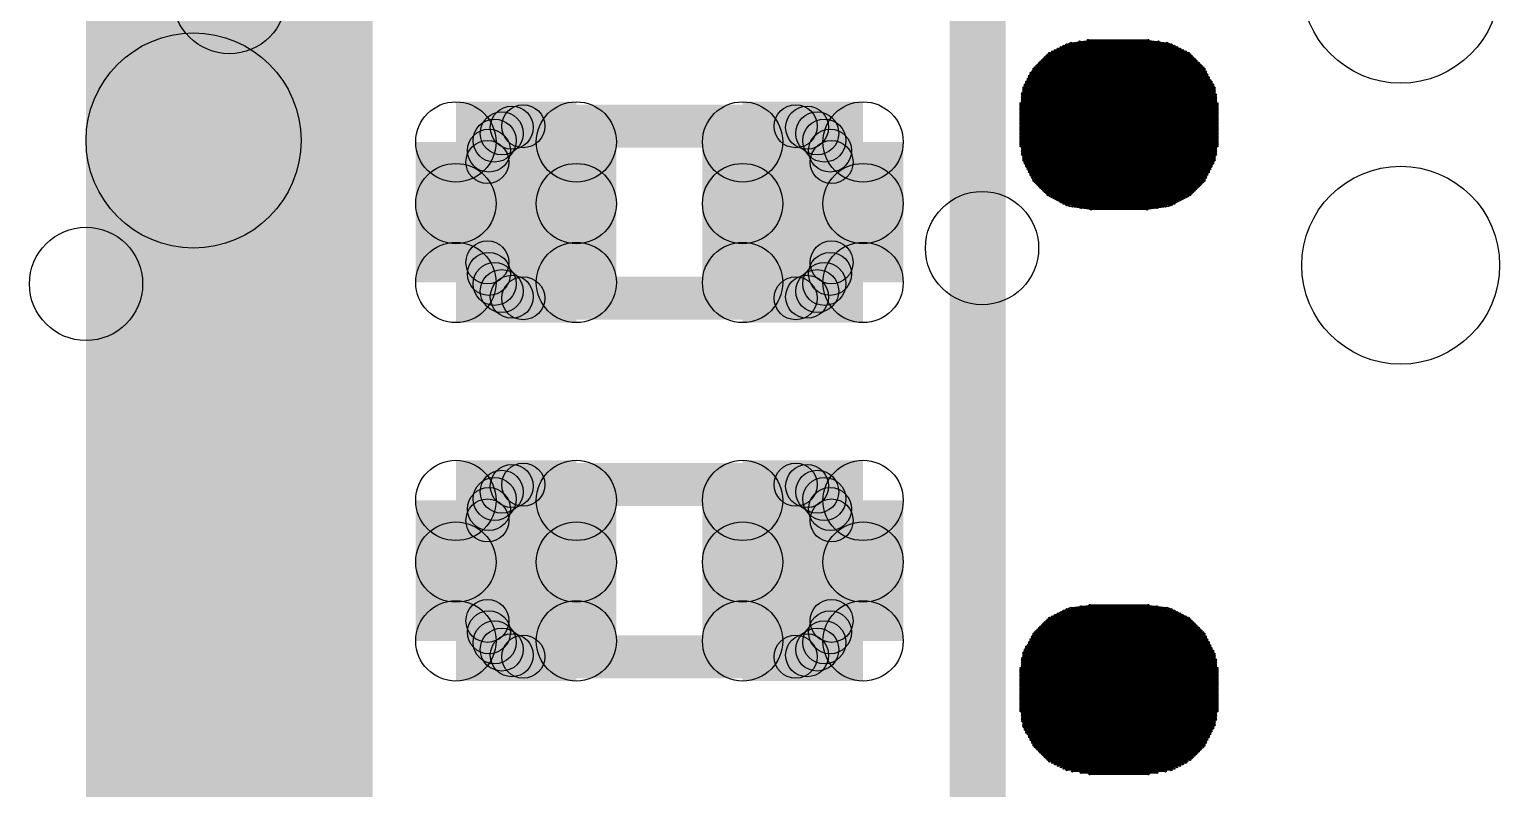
# Model space of a CAD drawing. Extents: x 0 to 126, y 0 to 22.
# Drawn here: x 8.917 to 11.521, y 6.612 to 7.957 of the extents above; entities that cross this region are included whole.
import ezdxf

# ---------------------------------------------------------------- set-up
doc = ezdxf.new("R2010")
doc.units = 0
doc.layers.get('0').update_dxf_attribs({"linetype": 'CONTINUOUS'})
for name, color, linetype in [('SEEEDSTUDIOXIAONRF52840V1_1_GTO', 10, 'CONTINUOUS'), ('SEEEDSTUDIOXIAONRF52840V1_1_GTS', 9, 'CONTINUOUS'), ('SEEEDSTUDIOXIAONRF52840V1_1_TXT', 12, 'CONTINUOUS')]:
    doc.layers.add(name, color=color, linetype=linetype)

# ---------------------------------------------------------------- blocks, each defined once
blk = doc.blocks.new('ROUND_35')
blk.add_circle((0, 0), 0.0381)
blk = doc.blocks.new('ROUND_54')
blk.add_circle((0, 0), 0.1753)
blk = doc.blocks.new('ROUND_2')
blk.add_circle((0, 0), 0)
blk = doc.blocks.new('ROUND_59')
blk.add_circle((0, 0), 0.1905)
blk = doc.blocks.new('ROUND_68')
blk.add_circle((0, 0), 0.0711)
blk = doc.blocks.new('ROUND_1')
blk.add_circle((0, 0), 0.00127)
blk = doc.blocks.new('ROUND_85')
blk.add_circle((0, 0), 0.1003)

msp = doc.modelspace()

# ---------------------------------------------------------------- linework, layer by layer
at = {"layer": 'SEEEDSTUDIOXIAONRF52840V1_1_GTO'}
for points, const_width in [([(9.271, 16.3957), (9.271, 3.9497)], 0.508), ([(10.59688, 6.03758), (10.59688, 13.03782)], 0.09906), ([(9.77138, 7.78256), (9.7536, 7.7724)], 0.0762), ([(9.7917, 7.7851), (9.77138, 7.78256)], 0.0762), ([(10.2743, 7.7851), (9.7917, 7.7851)], 0.0762), ([(10.29462, 7.78256), (10.2743, 7.7851)], 0.0762), ([(10.3124, 7.7724), (10.29462, 7.78256)], 0.0762), ([(9.7409, 7.7597), (9.73074, 7.74192)], 0.0762), ([(9.7536, 7.7724), (9.7409, 7.7597)], 0.0762), ([(10.3251, 7.7597), (10.3124, 7.7724)], 0.0762), ([(10.33526, 7.74192), (10.3251, 7.7597)], 0.0762), ([(9.73074, 7.74192), (9.7282, 7.7216)], 0.0762), ([(10.3378, 7.7216), (10.33526, 7.74192)], 0.0762), ([(9.7282, 7.7216), (9.7282, 7.5438)], 0.0762), ([(10.3378, 7.5438), (10.3378, 7.7216)], 0.0762), ([(9.7282, 7.5438), (9.73074, 7.52348)], 0.0762), ([(10.33526, 7.52348), (10.3378, 7.5438)], 0.0762), ([(9.73074, 7.52348), (9.7409, 7.5057)], 0.0762), ([(10.3251, 7.5057), (10.33526, 7.52348)], 0.0762), ([(9.7409, 7.5057), (9.7536, 7.493)], 0.0762), ([(9.7536, 7.493), (9.77138, 7.48284)], 0.0762), ([(10.29462, 7.48284), (10.3124, 7.493)], 0.0762), ([(10.3124, 7.493), (10.3251, 7.5057)], 0.0762), ([(9.77138, 7.48284), (9.7917, 7.4803)], 0.0762), ([(9.7917, 7.4803), (10.2743, 7.4803)], 0.0762), ([(10.2743, 7.4803), (10.29462, 7.48284)], 0.0762), ([(9.7409, 7.1247), (9.7536, 7.1374)], 0.0762), ([(9.7536, 7.1374), (9.77138, 7.14756)], 0.0762), ([(9.77138, 7.14756), (9.7917, 7.1501)], 0.0762), ([(9.7917, 7.1501), (10.2743, 7.1501)], 0.0762), ([(10.2743, 7.1501), (10.29462, 7.14756)], 0.0762), ([(10.29462, 7.14756), (10.3124, 7.1374)], 0.0762), ([(10.3124, 7.1374), (10.3251, 7.1247)], 0.0762), ([(9.7282, 7.0866), (9.73074, 7.10692)], 0.0762), ([(9.73074, 7.10692), (9.7409, 7.1247)], 0.0762), ([(10.3251, 7.1247), (10.33526, 7.10692)], 0.0762), ([(10.33526, 7.10692), (10.3378, 7.0866)], 0.0762), ([(9.7282, 6.9088), (9.7282, 7.0866)], 0.0762), ([(10.3378, 7.0866), (10.3378, 6.9088)], 0.0762), ([(9.73074, 6.88848), (9.7282, 6.9088)], 0.0762), ([(10.3378, 6.9088), (10.33526, 6.88848)], 0.0762), ([(9.7409, 6.8707), (9.73074, 6.88848)], 0.0762), ([(9.7536, 6.858), (9.7409, 6.8707)], 0.0762), ([(10.3251, 6.8707), (10.3124, 6.858)], 0.0762), ([(10.33526, 6.88848), (10.3251, 6.8707)], 0.0762), ([(9.77138, 6.84784), (9.7536, 6.858)], 0.0762), ([(9.7917, 6.8453), (9.77138, 6.84784)], 0.0762), ([(10.2743, 6.8453), (9.7917, 6.8453)], 0.0762), ([(10.29462, 6.84784), (10.2743, 6.8453)], 0.0762), ([(10.3124, 6.858), (10.29462, 6.84784)], 0.0762)]:
    msp.add_lwpolyline(points, dxfattribs=dict(at, const_width=const_width))
at = {"layer": 'SEEEDSTUDIOXIAONRF52840V1_1_GTS'}
for points, const_width in [([(9.2075, 7.7597), (9.2075, 5.7277)], 0.381), ([(10.9601, 7.91972), (10.73404, 7.91972)], 0.00254), ([(10.73912, 7.92226), (10.95502, 7.92226)], 0.00254), ([(10.94994, 7.9248), (10.7442, 7.9248)], 0.00254), ([(10.74928, 7.92734), (10.94486, 7.92734)], 0.00254), ([(10.93978, 7.92988), (10.75436, 7.92988)], 0.00254), ([(10.76198, 7.93242), (10.93216, 7.93242)], 0.00254), ([(10.91692, 7.93496), (10.77722, 7.93496)], 0.00254), ([(10.79246, 7.9375), (10.89914, 7.9375)], 0.00254), ([(10.70102, 7.89178), (10.99312, 7.89178)], 0.00254), ([(10.99058, 7.89432), (10.70356, 7.89432)], 0.00254), ([(10.7061, 7.89686), (10.98804, 7.89686)], 0.00254), ([(10.9855, 7.8994), (10.70864, 7.8994)], 0.00254), ([(10.71118, 7.90194), (10.98296, 7.90194)], 0.00254), ([(10.98042, 7.90448), (10.71372, 7.90448)], 0.00254), ([(10.71626, 7.90702), (10.97788, 7.90702)], 0.00254), ([(10.97534, 7.90956), (10.7188, 7.90956)], 0.00254), ([(10.72134, 7.9121), (10.9728, 7.9121)], 0.00254), ([(10.97026, 7.91464), (10.72388, 7.91464)], 0.00254), ([(10.72896, 7.91718), (10.96518, 7.91718)], 0.00254), ([(11.00582, 7.86892), (10.68578, 7.86892)], 0.00254), ([(10.68578, 7.86638), (11.00836, 7.86638)], 0.00254), ([(11.00328, 7.874), (10.68832, 7.874)], 0.00254), ([(10.68832, 7.87146), (11.00582, 7.87146)], 0.00254), ([(11.00074, 7.87908), (10.69086, 7.87908)], 0.00254), ([(10.69086, 7.87654), (11.00328, 7.87654)], 0.00254), ([(10.6934, 7.88162), (11.00074, 7.88162)], 0.00254), ([(10.69594, 7.8867), (10.9982, 7.8867)], 0.00254), ([(10.9982, 7.88416), (10.69594, 7.88416)], 0.00254), ([(10.99566, 7.88924), (10.69848, 7.88924)], 0.00254), ([(11.01598, 7.84352), (10.67562, 7.84352)], 0.00254), ([(10.67562, 7.84098), (11.01852, 7.84098)], 0.00254), ([(11.01598, 7.85368), (10.67816, 7.85368)], 0.00254), ([(10.67816, 7.85114), (11.01598, 7.85114)], 0.00254), ([(11.01598, 7.8486), (10.67816, 7.8486)], 0.00254), ([(10.67816, 7.84606), (11.01598, 7.84606)], 0.00254), ([(11.01344, 7.85876), (10.6807, 7.85876)], 0.00254), ([(10.6807, 7.85622), (11.01344, 7.85622)], 0.00254), ([(11.0109, 7.86384), (10.68324, 7.86384)], 0.00254), ([(10.68324, 7.8613), (11.0109, 7.8613)], 0.00254), ([(9.88568, 7.75716), (9.67232, 7.75716)], 0.14224), ([(9.67232, 7.50824), (9.67232, 7.75716)], 0.14224), ([(9.88568, 7.75716), (9.88568, 7.50824)], 0.14224), ([(10.18032, 7.75716), (10.39368, 7.75716)], 0.14224), ([(10.18032, 7.50824), (10.18032, 7.75716)], 0.14224), ([(10.39368, 7.75716), (10.39368, 7.50824)], 0.14224), ([(10.67308, 7.82574), (11.02106, 7.82574)], 0.00254), ([(11.02106, 7.8232), (10.67308, 7.8232)], 0.00254), ([(10.67308, 7.82066), (11.02106, 7.82066)], 0.00254), ([(11.02106, 7.81812), (10.67308, 7.81812)], 0.00254), ([(10.67308, 7.81558), (11.02106, 7.81558)], 0.00254), ([(11.01852, 7.83844), (10.67562, 7.83844)], 0.00254), ([(10.67562, 7.8359), (11.01852, 7.8359)], 0.00254), ([(11.01852, 7.83336), (10.67562, 7.83336)], 0.00254), ([(10.67562, 7.83082), (11.01852, 7.83082)], 0.00254), ([(11.01852, 7.82828), (10.67562, 7.82828)], 0.00254), ([(11.02106, 7.81304), (10.67308, 7.81304)], 0.00254), ([(10.67308, 7.8105), (11.02106, 7.8105)], 0.00254), ([(11.02106, 7.80796), (10.67308, 7.80796)], 0.00254), ([(10.67308, 7.80542), (11.02106, 7.80542)], 0.00254), ([(11.02106, 7.80288), (10.67308, 7.80288)], 0.00254), ([(10.67308, 7.80034), (11.02106, 7.80034)], 0.00254), ([(11.02106, 7.7978), (10.67308, 7.7978)], 0.00254), ([(10.67308, 7.79526), (11.02106, 7.79526)], 0.00254), ([(11.02106, 7.79272), (10.67308, 7.79272)], 0.00254), ([(10.67308, 7.79018), (11.02106, 7.79018)], 0.00254), ([(11.02106, 7.78764), (10.67308, 7.78764)], 0.00254), ([(10.67308, 7.7851), (11.02106, 7.7851)], 0.00254), ([(11.02106, 7.78256), (10.67308, 7.78256)], 0.00254), ([(10.67308, 7.78002), (11.02106, 7.78002)], 0.00254), ([(11.02106, 7.77748), (10.67308, 7.77748)], 0.00254), ([(10.67308, 7.77494), (11.02106, 7.77494)], 0.00254), ([(11.02106, 7.7724), (10.67308, 7.7724)], 0.00254), ([(10.67308, 7.76986), (11.02106, 7.76986)], 0.00254), ([(11.02106, 7.76732), (10.67308, 7.76732)], 0.00254), ([(10.67308, 7.76478), (11.02106, 7.76478)], 0.00254), ([(11.02106, 7.76224), (10.67308, 7.76224)], 0.00254), ([(10.67308, 7.7597), (11.02106, 7.7597)], 0.00254), ([(11.02106, 7.75716), (10.67308, 7.75716)], 0.00254), ([(10.67308, 7.75462), (11.02106, 7.75462)], 0.00254), ([(11.02106, 7.75208), (10.67308, 7.75208)], 0.00254), ([(10.67308, 7.74954), (11.02106, 7.74954)], 0.00254), ([(11.01852, 7.747), (10.67562, 7.747)], 0.00254), ([(10.67562, 7.74446), (11.01852, 7.74446)], 0.00254), ([(11.01852, 7.74192), (10.67562, 7.74192)], 0.00254), ([(10.67562, 7.73938), (11.01852, 7.73938)], 0.00254), ([(11.01852, 7.73684), (10.67562, 7.73684)], 0.00254), ([(9.67232, 7.64794), (9.88568, 7.64794)], 0.14224), ([(10.18032, 7.64794), (10.39368, 7.64794)], 0.14224), ([(10.67562, 7.7343), (11.01852, 7.7343)], 0.00254), ([(11.01598, 7.73176), (10.67816, 7.73176)], 0.00254), ([(10.67816, 7.72922), (11.01598, 7.72922)], 0.00254), ([(11.01598, 7.72668), (10.67816, 7.72668)], 0.00254), ([(10.67816, 7.72414), (11.01598, 7.72414)], 0.00254), ([(11.01344, 7.7216), (10.6807, 7.7216)], 0.00254), ([(10.6807, 7.71906), (11.01344, 7.71906)], 0.00254), ([(11.0109, 7.71652), (10.68324, 7.71652)], 0.00254), ([(10.68324, 7.71398), (11.0109, 7.71398)], 0.00254), ([(11.00836, 7.71144), (10.68578, 7.71144)], 0.00254), ([(10.68578, 7.7089), (11.00836, 7.7089)], 0.00254), ([(11.00582, 7.70636), (10.68832, 7.70636)], 0.00254), ([(10.68832, 7.70382), (11.00582, 7.70382)], 0.00254), ([(11.00328, 7.70128), (10.69086, 7.70128)], 0.00254), ([(10.69086, 7.69874), (11.00328, 7.69874)], 0.00254), ([(11.00074, 7.6962), (10.6934, 7.6962)], 0.00254), ([(10.6934, 7.69366), (11.00074, 7.69366)], 0.00254), ([(10.9982, 7.69112), (10.69594, 7.69112)], 0.00254), ([(10.69594, 7.68858), (10.9982, 7.68858)], 0.00254), ([(10.99566, 7.68604), (10.69848, 7.68604)], 0.00254), ([(10.70102, 7.6835), (10.99312, 7.6835)], 0.00254), ([(10.99058, 7.68096), (10.70356, 7.68096)], 0.00254), ([(10.7061, 7.67842), (10.98804, 7.67842)], 0.00254), ([(10.9855, 7.67588), (10.70864, 7.67588)], 0.00254), ([(10.71118, 7.67334), (10.98296, 7.67334)], 0.00254), ([(10.98042, 7.6708), (10.71372, 7.6708)], 0.00254), ([(10.71626, 7.66826), (10.97788, 7.66826)], 0.00254), ([(10.97534, 7.66572), (10.7188, 7.66572)], 0.00254), ([(10.72134, 7.66318), (10.9728, 7.66318)], 0.00254), ([(10.96772, 7.66064), (10.72642, 7.66064)], 0.00254), ([(10.7315, 7.6581), (10.96264, 7.6581)], 0.00254), ([(10.95756, 7.65556), (10.73658, 7.65556)], 0.00254), ([(10.74166, 7.65302), (10.95248, 7.65302)], 0.00254), ([(10.9474, 7.65048), (10.7442, 7.65048)], 0.00254), ([(10.74928, 7.64794), (10.94486, 7.64794)], 0.00254), ([(10.93978, 7.6454), (10.75436, 7.6454)], 0.00254), ([(10.76452, 7.64286), (10.92962, 7.64286)], 0.00254), ([(10.91438, 7.64032), (10.77976, 7.64032)], 0.00254), ([(10.79754, 7.63778), (10.8966, 7.63778)], 0.00254), ([(9.88568, 7.50824), (9.67232, 7.50824)], 0.14224), ([(10.39368, 7.50824), (10.18032, 7.50824)], 0.14224), ([(9.88568, 7.12216), (9.67232, 7.12216)], 0.14224), ([(9.67232, 6.87324), (9.67232, 7.12216)], 0.14224), ([(9.88568, 7.12216), (9.88568, 6.87324)], 0.14224), ([(10.39368, 7.12216), (10.18032, 7.12216)], 0.14224), ([(10.18032, 6.87324), (10.18032, 7.12216)], 0.14224), ([(10.39368, 7.12216), (10.39368, 6.87324)], 0.14224), ([(9.67232, 7.01294), (9.88568, 7.01294)], 0.14224), ([(10.18032, 7.01294), (10.39368, 7.01294)], 0.14224), ([(9.88568, 6.87324), (9.67232, 6.87324)], 0.14224), ([(10.39368, 6.87324), (10.18032, 6.87324)], 0.14224), ([(10.75436, 6.92912), (10.93978, 6.92912)], 0.00254), ([(10.93216, 6.93166), (10.76198, 6.93166)], 0.00254), ([(10.77976, 6.9342), (10.91438, 6.9342)], 0.00254), ([(10.89914, 6.93674), (10.795, 6.93674)], 0.00254), ([(10.71372, 6.90372), (10.98042, 6.90372)], 0.00254), ([(10.97788, 6.90626), (10.71626, 6.90626)], 0.00254), ([(10.7188, 6.9088), (10.97534, 6.9088)], 0.00254), ([(10.9728, 6.91134), (10.72134, 6.91134)], 0.00254), ([(10.72388, 6.91388), (10.97026, 6.91388)], 0.00254), ([(10.96518, 6.91642), (10.72896, 6.91642)], 0.00254), ([(10.73404, 6.91896), (10.9601, 6.91896)], 0.00254), ([(10.95502, 6.9215), (10.73912, 6.9215)], 0.00254), ([(10.7442, 6.92404), (10.94994, 6.92404)], 0.00254), ([(10.94486, 6.92658), (10.74928, 6.92658)], 0.00254), ([(11.00328, 6.87578), (10.69086, 6.87578)], 0.00254), ([(11.00074, 6.88086), (10.6934, 6.88086)], 0.00254), ([(10.6934, 6.87832), (11.00074, 6.87832)], 0.00254), ([(10.9982, 6.88594), (10.69594, 6.88594)], 0.00254), ([(10.69594, 6.8834), (10.9982, 6.8834)], 0.00254), ([(10.69848, 6.88848), (10.99566, 6.88848)], 0.00254), ([(10.99312, 6.89102), (10.70102, 6.89102)], 0.00254), ([(10.70356, 6.89356), (10.99058, 6.89356)], 0.00254), ([(10.98804, 6.8961), (10.7061, 6.8961)], 0.00254), ([(10.70864, 6.89864), (10.9855, 6.89864)], 0.00254), ([(10.98296, 6.90118), (10.71118, 6.90118)], 0.00254), ([(10.67816, 6.85292), (11.01344, 6.85292)], 0.00254), ([(11.01598, 6.85038), (10.67816, 6.85038)], 0.00254), ([(10.6807, 6.858), (11.0109, 6.858)], 0.00254), ([(11.01344, 6.85546), (10.6807, 6.85546)], 0.00254), ([(10.68324, 6.86308), (11.00836, 6.86308)], 0.00254), ([(11.0109, 6.86054), (10.68324, 6.86054)], 0.00254), ([(11.00836, 6.86562), (10.68578, 6.86562)], 0.00254), ([(11.00582, 6.8707), (10.68832, 6.8707)], 0.00254), ([(10.68832, 6.86816), (11.00582, 6.86816)], 0.00254), ([(10.69086, 6.87324), (11.00328, 6.87324)], 0.00254), ([(11.02106, 6.82498), (10.67308, 6.82498)], 0.00254), ([(10.67562, 6.84276), (11.01598, 6.84276)], 0.00254), ([(11.01852, 6.84022), (10.67562, 6.84022)], 0.00254), ([(10.67562, 6.83768), (11.01852, 6.83768)], 0.00254), ([(11.01852, 6.83514), (10.67562, 6.83514)], 0.00254), ([(10.67562, 6.8326), (11.01852, 6.8326)], 0.00254), ([(11.01852, 6.83006), (10.67562, 6.83006)], 0.00254), ([(10.67562, 6.82752), (11.01852, 6.82752)], 0.00254), ([(10.67816, 6.84784), (11.01598, 6.84784)], 0.00254), ([(11.01598, 6.8453), (10.67816, 6.8453)], 0.00254), ([(10.67308, 6.82244), (11.02106, 6.82244)], 0.00254), ([(11.02106, 6.8199), (10.67308, 6.8199)], 0.00254), ([(10.67308, 6.81736), (11.02106, 6.81736)], 0.00254), ([(11.02106, 6.81482), (10.67308, 6.81482)], 0.00254), ([(10.67308, 6.81228), (11.02106, 6.81228)], 0.00254), ([(11.02106, 6.80974), (10.67308, 6.80974)], 0.00254), ([(10.67308, 6.8072), (11.02106, 6.8072)], 0.00254), ([(11.02106, 6.80466), (10.67308, 6.80466)], 0.00254), ([(10.67308, 6.80212), (11.02106, 6.80212)], 0.00254), ([(11.02106, 6.79958), (10.67308, 6.79958)], 0.00254), ([(10.67308, 6.79704), (11.02106, 6.79704)], 0.00254), ([(11.02106, 6.7945), (10.67308, 6.7945)], 0.00254), ([(10.67308, 6.79196), (11.02106, 6.79196)], 0.00254), ([(11.02106, 6.78942), (10.67308, 6.78942)], 0.00254), ([(10.67308, 6.78688), (11.02106, 6.78688)], 0.00254), ([(11.02106, 6.78434), (10.67308, 6.78434)], 0.00254), ([(10.67308, 6.7818), (11.02106, 6.7818)], 0.00254), ([(11.02106, 6.77926), (10.67308, 6.77926)], 0.00254), ([(10.67308, 6.77672), (11.02106, 6.77672)], 0.00254), ([(11.02106, 6.77418), (10.67308, 6.77418)], 0.00254), ([(10.67308, 6.77164), (11.02106, 6.77164)], 0.00254), ([(11.02106, 6.7691), (10.67308, 6.7691)], 0.00254), ([(10.67308, 6.76656), (11.02106, 6.76656)], 0.00254), ([(11.02106, 6.76402), (10.67308, 6.76402)], 0.00254), ([(10.67308, 6.76148), (11.02106, 6.76148)], 0.00254), ([(11.02106, 6.75894), (10.67308, 6.75894)], 0.00254), ([(10.67308, 6.7564), (11.02106, 6.7564)], 0.00254), ([(11.02106, 6.75386), (10.67308, 6.75386)], 0.00254), ([(10.67308, 6.75132), (11.02106, 6.75132)], 0.00254), ([(11.02106, 6.74878), (10.67308, 6.74878)], 0.00254), ([(10.67562, 6.74624), (11.01852, 6.74624)], 0.00254), ([(11.01852, 6.7437), (10.67562, 6.7437)], 0.00254), ([(10.67562, 6.74116), (11.01852, 6.74116)], 0.00254), ([(11.01852, 6.73862), (10.67562, 6.73862)], 0.00254), ([(10.67562, 6.73608), (11.01852, 6.73608)], 0.00254), ([(11.01852, 6.73354), (10.67562, 6.73354)], 0.00254), ([(10.67562, 6.731), (11.01598, 6.731)], 0.00254), ([(11.01598, 6.72846), (10.67816, 6.72846)], 0.00254), ([(10.67816, 6.72592), (11.01598, 6.72592)], 0.00254), ([(11.01598, 6.72338), (10.67816, 6.72338)], 0.00254), ([(10.67816, 6.72084), (11.01344, 6.72084)], 0.00254), ([(11.01344, 6.7183), (10.6807, 6.7183)], 0.00254), ([(10.6807, 6.71576), (11.0109, 6.71576)], 0.00254), ([(11.0109, 6.71322), (10.68324, 6.71322)], 0.00254), ([(10.68324, 6.71068), (11.00836, 6.71068)], 0.00254), ([(11.00836, 6.70814), (10.68578, 6.70814)], 0.00254), ([(10.68832, 6.7056), (11.00582, 6.7056)], 0.00254), ([(11.00582, 6.70306), (10.68832, 6.70306)], 0.00254), ([(10.69086, 6.70052), (11.00328, 6.70052)], 0.00254), ([(11.00328, 6.69798), (10.69086, 6.69798)], 0.00254), ([(10.6934, 6.69544), (11.00074, 6.69544)], 0.00254), ([(11.00074, 6.6929), (10.6934, 6.6929)], 0.00254), ([(10.9982, 6.69036), (10.69594, 6.69036)], 0.00254), ([(10.69594, 6.68782), (10.9982, 6.68782)], 0.00254), ([(10.99566, 6.68528), (10.69848, 6.68528)], 0.00254), ([(10.70102, 6.68274), (10.99312, 6.68274)], 0.00254), ([(10.99058, 6.6802), (10.70356, 6.6802)], 0.00254), ([(10.7061, 6.67766), (10.98804, 6.67766)], 0.00254), ([(10.9855, 6.67512), (10.70864, 6.67512)], 0.00254), ([(10.71118, 6.67258), (10.98296, 6.67258)], 0.00254), ([(10.98042, 6.67004), (10.71372, 6.67004)], 0.00254), ([(10.71626, 6.6675), (10.97788, 6.6675)], 0.00254), ([(10.97534, 6.66496), (10.7188, 6.66496)], 0.00254), ([(10.72134, 6.66242), (10.9728, 6.66242)], 0.00254), ([(10.96772, 6.65988), (10.72388, 6.65988)], 0.00254), ([(10.72896, 6.65734), (10.96518, 6.65734)], 0.00254), ([(10.9601, 6.6548), (10.73404, 6.6548)], 0.00254), ([(10.73912, 6.65226), (10.95502, 6.65226)], 0.00254), ([(10.94994, 6.64972), (10.7442, 6.64972)], 0.00254), ([(10.74928, 6.64718), (10.94486, 6.64718)], 0.00254), ([(10.93978, 6.64464), (10.75436, 6.64464)], 0.00254), ([(10.76452, 6.6421), (10.92962, 6.6421)], 0.00254), ([(10.91438, 6.63956), (10.77976, 6.63956)], 0.00254), ([(10.795, 6.63702), (10.89914, 6.63702)], 0.00254)]:
    msp.add_lwpolyline(points, dxfattribs=dict(at, const_width=const_width))
for points in [[(10.72388, 7.91464), (10.75944, 7.93242)], [(10.75944, 7.93242), (10.79754, 7.9375)], [(10.79754, 7.9375), (10.8966, 7.9375)], [(10.8966, 7.9375), (10.9347, 7.93242)], [(10.9347, 7.93242), (10.97026, 7.91464)], [(10.69594, 7.8867), (10.72388, 7.91464)], [(10.97026, 7.91464), (10.9982, 7.8867)], [(10.67816, 7.85114), (10.69594, 7.8867)], [(10.9982, 7.8867), (11.01598, 7.85114)], [(10.67308, 7.81304), (10.67816, 7.85114)], [(11.01598, 7.85114), (11.02106, 7.81304)], [(10.67308, 7.76224), (10.67308, 7.81304)], [(11.02106, 7.81304), (11.02106, 7.76224)], [(10.67816, 7.72414), (10.67308, 7.76224)], [(11.02106, 7.76224), (11.01598, 7.72414)], [(10.69594, 7.68858), (10.67816, 7.72414)], [(11.01598, 7.72414), (10.9982, 7.68858)], [(10.72388, 7.66064), (10.69594, 7.68858)], [(10.9982, 7.68858), (10.97026, 7.66064)], [(10.75944, 7.64286), (10.72388, 7.66064)], [(10.97026, 7.66064), (10.9347, 7.64286)], [(10.79754, 7.63778), (10.75944, 7.64286)], [(10.8966, 7.63778), (10.79754, 7.63778)], [(10.9347, 7.64286), (10.8966, 7.63778)], [(10.72388, 6.91388), (10.75944, 6.93166)], [(10.75944, 6.93166), (10.79754, 6.93674)], [(10.79754, 6.93674), (10.8966, 6.93674)], [(10.8966, 6.93674), (10.9347, 6.93166)], [(10.9347, 6.93166), (10.97026, 6.91388)], [(10.69594, 6.88594), (10.72388, 6.91388)], [(10.97026, 6.91388), (10.9982, 6.88594)], [(10.67816, 6.85038), (10.69594, 6.88594)], [(10.9982, 6.88594), (11.01598, 6.85038)], [(10.67308, 6.81228), (10.67816, 6.85038)], [(11.01598, 6.85038), (11.02106, 6.81228)], [(10.67308, 6.76148), (10.67308, 6.81228)], [(11.02106, 6.81228), (11.02106, 6.76148)], [(10.67816, 6.72338), (10.67308, 6.76148)], [(11.02106, 6.76148), (11.01598, 6.72338)], [(10.69594, 6.69036), (10.67816, 6.72338)], [(11.01598, 6.72338), (10.9982, 6.69036)], [(10.72388, 6.66242), (10.69594, 6.69036)], [(10.9982, 6.69036), (10.97026, 6.66242)], [(10.75944, 6.64464), (10.72388, 6.66242)], [(10.79754, 6.63702), (10.75944, 6.64464)], [(10.9347, 6.64464), (10.8966, 6.63702)], [(10.97026, 6.66242), (10.9347, 6.64464)], [(10.8966, 6.63702), (10.79754, 6.63702)]]:
    msp.add_lwpolyline(points, dxfattribs=at)

# ---------------------------------------------------------------- block references
at = {"layer": 'SEEEDSTUDIOXIAONRF52840V1_1_GTO'}
for p in [(9.77138, 7.78256), (9.7917, 7.7851), (10.2743, 7.7851), (10.29462, 7.78256), (9.7409, 7.7597), (9.7536, 7.7724), (10.3124, 7.7724), (10.3251, 7.7597), (9.73074, 7.74192), (10.33526, 7.74192), (9.7282, 7.7216), (9.7282, 7.7216), (10.3378, 7.7216), (9.7282, 7.5438), (10.3378, 7.5438), (9.73074, 7.52348), (10.33526, 7.52348), (9.7409, 7.5057), (9.7536, 7.493), (10.3124, 7.493), (10.3251, 7.5057), (9.77138, 7.48284), (9.7917, 7.4803), (10.2743, 7.4803), (10.29462, 7.48284), (9.7536, 7.1374), (9.77138, 7.14756), (9.7917, 7.1501), (9.7917, 7.1501), (10.2743, 7.1501), (10.29462, 7.14756), (10.3124, 7.1374), (9.73074, 7.10692), (9.7409, 7.1247), (10.3251, 7.1247), (10.33526, 7.10692), (9.7282, 7.0866), (10.3378, 7.0866), (9.7282, 6.9088), (10.3378, 6.9088), (9.73074, 6.88848), (9.7409, 6.8707), (10.3251, 6.8707), (10.33526, 6.88848), (9.7536, 6.858), (9.77138, 6.84784), (9.7917, 6.8453), (10.2743, 6.8453), (10.29462, 6.84784), (10.3124, 6.858)]:
    msp.add_blockref('ROUND_35', p, dxfattribs=at)
at = {"layer": 'SEEEDSTUDIOXIAONRF52840V1_1_GTS'}
for name, p in [('ROUND_54', (11.34618, 8.03656)), ('ROUND_59', (9.2075, 7.7597)), ('ROUND_2', (10.79754, 7.9375)), ('ROUND_2', (10.8966, 7.9375)), ('ROUND_2', (10.75944, 7.93242)), ('ROUND_2', (10.9347, 7.93242)), ('ROUND_1', (10.73404, 7.91972)), ('ROUND_1', (10.73912, 7.92226)), ('ROUND_1', (10.7442, 7.9248)), ('ROUND_1', (10.74928, 7.92734)), ('ROUND_1', (10.75436, 7.92988)), ('ROUND_1', (10.76198, 7.93242)), ('ROUND_1', (10.77722, 7.93496)), ('ROUND_1', (10.79246, 7.9375)), ('ROUND_1', (10.89914, 7.9375)), ('ROUND_1', (10.91692, 7.93496)), ('ROUND_1', (10.93216, 7.93242)), ('ROUND_1', (10.93978, 7.92988)), ('ROUND_1', (10.94486, 7.92734)), ('ROUND_1', (10.94994, 7.9248)), ('ROUND_1', (10.95502, 7.92226)), ('ROUND_1', (10.9601, 7.91972)), ('ROUND_2', (10.72388, 7.91464)), ('ROUND_2', (10.97026, 7.91464)), ('ROUND_1', (10.70102, 7.89178)), ('ROUND_1', (10.70356, 7.89432)), ('ROUND_1', (10.7061, 7.89686)), ('ROUND_1', (10.70864, 7.8994)), ('ROUND_1', (10.71118, 7.90194)), ('ROUND_1', (10.71372, 7.90448)), ('ROUND_1', (10.71626, 7.90702)), ('ROUND_1', (10.7188, 7.90956)), ('ROUND_1', (10.72134, 7.9121)), ('ROUND_1', (10.72388, 7.91464)), ('ROUND_1', (10.72896, 7.91718)), ('ROUND_1', (10.96518, 7.91718)), ('ROUND_1', (10.97026, 7.91464)), ('ROUND_1', (10.9728, 7.9121)), ('ROUND_1', (10.97534, 7.90956)), ('ROUND_1', (10.97788, 7.90702)), ('ROUND_1', (10.98042, 7.90448)), ('ROUND_1', (10.98296, 7.90194)), ('ROUND_1', (10.9855, 7.8994)), ('ROUND_1', (10.98804, 7.89686)), ('ROUND_1', (10.99058, 7.89432)), ('ROUND_1', (10.99312, 7.89178)), ('ROUND_2', (10.69594, 7.8867)), ('ROUND_2', (10.9982, 7.8867)), ('ROUND_1', (10.68578, 7.86892)), ('ROUND_1', (10.68578, 7.86638)), ('ROUND_1', (10.68832, 7.874)), ('ROUND_1', (10.68832, 7.87146)), ('ROUND_1', (10.69086, 7.87908)), ('ROUND_1', (10.69086, 7.87654)), ('ROUND_1', (10.6934, 7.88162)), ('ROUND_1', (10.69594, 7.8867)), ('ROUND_1', (10.69594, 7.88416)), ('ROUND_1', (10.69848, 7.88924)), ('ROUND_1', (10.99566, 7.88924)), ('ROUND_1', (10.9982, 7.8867)), ('ROUND_1', (10.9982, 7.88416)), ('ROUND_1', (11.00074, 7.88162)), ('ROUND_1', (11.00074, 7.87908)), ('ROUND_1', (11.00328, 7.87654)), ('ROUND_1', (11.00328, 7.874)), ('ROUND_1', (11.00582, 7.87146)), ('ROUND_1', (11.00582, 7.86892)), ('ROUND_1', (11.00836, 7.86638)), ('ROUND_2', (10.67816, 7.85114)), ('ROUND_2', (11.01598, 7.85114)), ('ROUND_1', (10.67562, 7.84352)), ('ROUND_1', (10.67562, 7.84098)), ('ROUND_1', (10.67816, 7.85368)), ('ROUND_1', (10.67816, 7.85114)), ('ROUND_1', (10.67816, 7.8486)), ('ROUND_1', (10.67816, 7.84606)), ('ROUND_1', (10.6807, 7.85876)), ('ROUND_1', (10.6807, 7.85622)), ('ROUND_1', (10.68324, 7.86384)), ('ROUND_1', (10.68324, 7.8613)), ('ROUND_1', (11.0109, 7.86384)), ('ROUND_1', (11.0109, 7.8613)), ('ROUND_1', (11.01344, 7.85876)), ('ROUND_1', (11.01344, 7.85622)), ('ROUND_1', (11.01598, 7.85368)), ('ROUND_1', (11.01598, 7.85114)), ('ROUND_1', (11.01598, 7.8486)), ('ROUND_1', (11.01598, 7.84606)), ('ROUND_1', (11.01598, 7.84352)), ('ROUND_1', (11.01852, 7.84098)), ('ROUND_68', (9.67232, 7.75716)), ('ROUND_68', (9.67232, 7.75716)), ('ROUND_68', (9.88568, 7.75716)), ('ROUND_68', (9.88568, 7.75716)), ('ROUND_68', (10.18032, 7.75716)), ('ROUND_68', (10.18032, 7.75716)), ('ROUND_68', (10.39368, 7.75716)), ('ROUND_1', (10.67308, 7.82574)), ('ROUND_1', (10.67308, 7.8232)), ('ROUND_1', (10.67308, 7.82066)), ('ROUND_1', (10.67308, 7.81812)), ('ROUND_1', (10.67308, 7.81558)), ('ROUND_1', (10.67562, 7.83844)), ('ROUND_1', (10.67562, 7.8359)), ('ROUND_1', (10.67562, 7.83336)), ('ROUND_1', (10.67562, 7.83082)), ('ROUND_1', (10.67562, 7.82828)), ('ROUND_1', (11.01852, 7.83844)), ('ROUND_1', (11.01852, 7.8359)), ('ROUND_1', (11.01852, 7.83336)), ('ROUND_1', (11.01852, 7.83082)), ('ROUND_1', (11.01852, 7.82828)), ('ROUND_1', (11.02106, 7.82574)), ('ROUND_1', (11.02106, 7.8232)), ('ROUND_1', (11.02106, 7.82066)), ('ROUND_1', (11.02106, 7.81812)), ('ROUND_1', (11.02106, 7.81558)), ('ROUND_2', (10.67308, 7.81304)), ('ROUND_2', (11.02106, 7.81304)), ('ROUND_1', (10.67308, 7.81304)), ('ROUND_1', (10.67308, 7.8105)), ('ROUND_1', (10.67308, 7.80796)), ('ROUND_1', (10.67308, 7.80542)), ('ROUND_1', (10.67308, 7.80288)), ('ROUND_1', (10.67308, 7.80034)), ('ROUND_1', (10.67308, 7.7978)), ('ROUND_1', (10.67308, 7.79526)), ('ROUND_1', (10.67308, 7.79272)), ('ROUND_1', (10.67308, 7.79018)), ('ROUND_1', (10.67308, 7.78764)), ('ROUND_1', (11.02106, 7.81304)), ('ROUND_1', (11.02106, 7.8105)), ('ROUND_1', (11.02106, 7.80796)), ('ROUND_1', (11.02106, 7.80542)), ('ROUND_1', (11.02106, 7.80288)), ('ROUND_1', (11.02106, 7.80034)), ('ROUND_1', (11.02106, 7.7978)), ('ROUND_1', (11.02106, 7.79526)), ('ROUND_1', (11.02106, 7.79272)), ('ROUND_1', (11.02106, 7.79018)), ('ROUND_1', (11.02106, 7.78764)), ('ROUND_2', (10.67308, 7.76224)), ('ROUND_2', (11.02106, 7.76224)), ('ROUND_1', (10.67308, 7.7851)), ('ROUND_1', (10.67308, 7.78256)), ('ROUND_1', (10.67308, 7.78002)), ('ROUND_1', (10.67308, 7.77748)), ('ROUND_1', (10.67308, 7.77494)), ('ROUND_1', (10.67308, 7.7724)), ('ROUND_1', (10.67308, 7.76986)), ('ROUND_1', (10.67308, 7.76732)), ('ROUND_1', (10.67308, 7.76478)), ('ROUND_1', (10.67308, 7.76224)), ('ROUND_1', (11.02106, 7.7851)), ('ROUND_1', (11.02106, 7.78256)), ('ROUND_1', (11.02106, 7.78002)), ('ROUND_1', (11.02106, 7.77748)), ('ROUND_1', (11.02106, 7.77494)), ('ROUND_1', (11.02106, 7.7724)), ('ROUND_1', (11.02106, 7.76986)), ('ROUND_1', (11.02106, 7.76732)), ('ROUND_1', (11.02106, 7.76478)), ('ROUND_1', (11.02106, 7.76224)), ('ROUND_1', (10.67308, 7.7597)), ('ROUND_1', (10.67308, 7.75716)), ('ROUND_1', (10.67308, 7.75462)), ('ROUND_1', (10.67308, 7.75208)), ('ROUND_1', (10.67308, 7.74954)), ('ROUND_1', (10.67562, 7.747)), ('ROUND_1', (10.67562, 7.74446)), ('ROUND_1', (10.67562, 7.74192)), ('ROUND_1', (10.67562, 7.73938)), ('ROUND_1', (10.67562, 7.73684)), ('ROUND_1', (11.01852, 7.747)), ('ROUND_1', (11.01852, 7.74446)), ('ROUND_1', (11.01852, 7.74192)), ('ROUND_1', (11.01852, 7.73938)), ('ROUND_1', (11.01852, 7.73684)), ('ROUND_1', (11.02106, 7.7597)), ('ROUND_1', (11.02106, 7.75716)), ('ROUND_1', (11.02106, 7.75462)), ('ROUND_1', (11.02106, 7.75208)), ('ROUND_1', (11.02106, 7.74954)), ('ROUND_2', (10.67816, 7.72414)), ('ROUND_2', (11.01598, 7.72414)), ('ROUND_68', (9.67232, 7.64794)), ('ROUND_68', (9.88568, 7.64794)), ('ROUND_68', (10.18032, 7.64794)), ('ROUND_68', (10.39368, 7.64794)), ('ROUND_1', (10.67562, 7.7343)), ('ROUND_1', (10.67816, 7.73176)), ('ROUND_1', (10.67816, 7.72922)), ('ROUND_1', (10.67816, 7.72668)), ('ROUND_1', (10.67816, 7.72414)), ('ROUND_1', (10.6807, 7.7216)), ('ROUND_1', (10.6807, 7.71906)), ('ROUND_1', (10.68324, 7.71652)), ('ROUND_1', (10.68324, 7.71398)), ('ROUND_1', (10.68578, 7.71144)), ('ROUND_1', (10.68578, 7.7089)), ('ROUND_1', (11.00836, 7.71144)), ('ROUND_1', (11.00836, 7.7089)), ('ROUND_1', (11.0109, 7.71652)), ('ROUND_1', (11.0109, 7.71398)), ('ROUND_1', (11.01344, 7.7216)), ('ROUND_1', (11.01344, 7.71906)), ('ROUND_1', (11.01598, 7.73176)), ('ROUND_1', (11.01598, 7.72922)), ('ROUND_1', (11.01598, 7.72668)), ('ROUND_1', (11.01598, 7.72414)), ('ROUND_1', (11.01852, 7.7343)), ('ROUND_54', (11.34618, 7.53872)), ('ROUND_2', (10.69594, 7.68858)), ('ROUND_2', (10.9982, 7.68858)), ('ROUND_1', (10.68832, 7.70636)), ('ROUND_1', (10.68832, 7.70382)), ('ROUND_1', (10.69086, 7.70128)), ('ROUND_1', (10.69086, 7.69874)), ('ROUND_1', (10.6934, 7.6962)), ('ROUND_1', (10.6934, 7.69366)), ('ROUND_1', (10.69594, 7.69112)), ('ROUND_1', (10.69594, 7.68858)), ('ROUND_1', (10.69848, 7.68604)), ('ROUND_1', (10.70102, 7.6835)), ('ROUND_1', (10.99312, 7.6835)), ('ROUND_1', (10.99566, 7.68604)), ('ROUND_1', (10.9982, 7.69112)), ('ROUND_1', (10.9982, 7.68858)), ('ROUND_1', (11.00074, 7.6962)), ('ROUND_1', (11.00074, 7.69366)), ('ROUND_1', (11.00328, 7.70128)), ('ROUND_1', (11.00328, 7.69874)), ('ROUND_1', (11.00582, 7.70636)), ('ROUND_1', (11.00582, 7.70382)), ('ROUND_2', (10.72388, 7.66064)), ('ROUND_2', (10.97026, 7.66064)), ('ROUND_1', (10.70356, 7.68096)), ('ROUND_1', (10.7061, 7.67842)), ('ROUND_1', (10.70864, 7.67588)), ('ROUND_1', (10.71118, 7.67334)), ('ROUND_1', (10.71372, 7.6708)), ('ROUND_1', (10.71626, 7.66826)), ('ROUND_1', (10.7188, 7.66572)), ('ROUND_1', (10.72134, 7.66318)), ('ROUND_1', (10.72642, 7.66064)), ('ROUND_1', (10.7315, 7.6581)), ('ROUND_1', (10.96264, 7.6581)), ('ROUND_1', (10.96772, 7.66064)), ('ROUND_1', (10.9728, 7.66318)), ('ROUND_1', (10.97534, 7.66572)), ('ROUND_1', (10.97788, 7.66826)), ('ROUND_1', (10.98042, 7.6708)), ('ROUND_1', (10.98296, 7.67334)), ('ROUND_1', (10.9855, 7.67588)), ('ROUND_1', (10.98804, 7.67842)), ('ROUND_1', (10.99058, 7.68096)), ('ROUND_2', (10.9347, 7.64286)), ('ROUND_2', (10.75944, 7.64286)), ('ROUND_2', (10.9347, 7.64286)), ('ROUND_2', (10.8966, 7.63778)), ('ROUND_2', (10.79754, 7.63778)), ('ROUND_1', (10.73658, 7.65556)), ('ROUND_1', (10.74166, 7.65302)), ('ROUND_1', (10.7442, 7.65048)), ('ROUND_1', (10.74928, 7.64794)), ('ROUND_1', (10.75436, 7.6454)), ('ROUND_1', (10.76452, 7.64286)), ('ROUND_1', (10.77976, 7.64032)), ('ROUND_1', (10.79754, 7.63778)), ('ROUND_1', (10.8966, 7.63778)), ('ROUND_1', (10.91438, 7.64032)), ('ROUND_1', (10.92962, 7.64286)), ('ROUND_1', (10.93978, 7.6454)), ('ROUND_1', (10.94486, 7.64794)), ('ROUND_1', (10.9474, 7.65048)), ('ROUND_1', (10.95248, 7.65302)), ('ROUND_1', (10.95756, 7.65556)), ('ROUND_68', (9.67232, 7.50824)), ('ROUND_68', (9.88568, 7.50824)), ('ROUND_68', (10.18032, 7.50824)), ('ROUND_68', (10.39368, 7.50824)), ('ROUND_68', (9.67232, 7.12216)), ('ROUND_68', (9.67232, 7.12216)), ('ROUND_68', (9.88568, 7.12216)), ('ROUND_68', (9.88568, 7.12216)), ('ROUND_68', (10.18032, 7.12216)), ('ROUND_68', (10.18032, 7.12216)), ('ROUND_68', (10.39368, 7.12216)), ('ROUND_68', (10.39368, 7.12216)), ('ROUND_68', (9.67232, 7.01294)), ('ROUND_68', (9.88568, 7.01294)), ('ROUND_68', (10.18032, 7.01294)), ('ROUND_68', (10.39368, 7.01294)), ('ROUND_2', (10.79754, 6.93674)), ('ROUND_2', (10.8966, 6.93674)), ('ROUND_2', (10.75944, 6.93166)), ('ROUND_2', (10.9347, 6.93166)), ('ROUND_68', (9.67232, 6.87324)), ('ROUND_68', (9.88568, 6.87324)), ('ROUND_68', (10.18032, 6.87324)), ('ROUND_68', (10.39368, 6.87324)), ('ROUND_1', (10.75436, 6.92912)), ('ROUND_1', (10.76198, 6.93166)), ('ROUND_1', (10.77976, 6.9342)), ('ROUND_1', (10.795, 6.93674)), ('ROUND_1', (10.89914, 6.93674)), ('ROUND_1', (10.91438, 6.9342)), ('ROUND_1', (10.93216, 6.93166)), ('ROUND_1', (10.93978, 6.92912)), ('ROUND_2', (10.72388, 6.91388)), ('ROUND_2', (10.97026, 6.91388)), ('ROUND_1', (10.71372, 6.90372)), ('ROUND_1', (10.71626, 6.90626)), ('ROUND_1', (10.7188, 6.9088)), ('ROUND_1', (10.72134, 6.91134)), ('ROUND_1', (10.72388, 6.91388)), ('ROUND_1', (10.72896, 6.91642)), ('ROUND_1', (10.73404, 6.91896)), ('ROUND_1', (10.73912, 6.9215)), ('ROUND_1', (10.7442, 6.92404)), ('ROUND_1', (10.74928, 6.92658)), ('ROUND_1', (10.94486, 6.92658)), ('ROUND_1', (10.94994, 6.92404)), ('ROUND_1', (10.95502, 6.9215)), ('ROUND_1', (10.9601, 6.91896)), ('ROUND_1', (10.96518, 6.91642)), ('ROUND_1', (10.97026, 6.91388)), ('ROUND_1', (10.9728, 6.91134)), ('ROUND_1', (10.97534, 6.9088)), ('ROUND_1', (10.97788, 6.90626)), ('ROUND_1', (10.98042, 6.90372)), ('ROUND_2', (10.69594, 6.88594)), ('ROUND_2', (10.9982, 6.88594)), ('ROUND_1', (10.69086, 6.87578)), ('ROUND_1', (10.6934, 6.88086)), ('ROUND_1', (10.6934, 6.87832)), ('ROUND_1', (10.69594, 6.88594)), ('ROUND_1', (10.69594, 6.8834)), ('ROUND_1', (10.69848, 6.88848)), ('ROUND_1', (10.70102, 6.89102)), ('ROUND_1', (10.70356, 6.89356)), ('ROUND_1', (10.7061, 6.8961)), ('ROUND_1', (10.70864, 6.89864)), ('ROUND_1', (10.71118, 6.90118)), ('ROUND_1', (10.98296, 6.90118)), ('ROUND_1', (10.9855, 6.89864)), ('ROUND_1', (10.98804, 6.8961)), ('ROUND_1', (10.99058, 6.89356)), ('ROUND_1', (10.99312, 6.89102)), ('ROUND_1', (10.99566, 6.88848)), ('ROUND_1', (10.9982, 6.88594)), ('ROUND_1', (10.9982, 6.8834)), ('ROUND_1', (11.00074, 6.88086)), ('ROUND_1', (11.00074, 6.87832)), ('ROUND_1', (11.00328, 6.87578)), ('ROUND_1', (10.67816, 6.85292)), ('ROUND_1', (10.67816, 6.85038)), ('ROUND_1', (10.6807, 6.858)), ('ROUND_1', (10.6807, 6.85546)), ('ROUND_1', (10.68324, 6.86308)), ('ROUND_1', (10.68324, 6.86054)), ('ROUND_1', (10.68578, 6.86562)), ('ROUND_1', (10.68832, 6.8707)), ('ROUND_1', (10.68832, 6.86816)), ('ROUND_1', (10.69086, 6.87324)), ('ROUND_1', (11.00328, 6.87324)), ('ROUND_1', (11.00582, 6.8707)), ('ROUND_1', (11.00582, 6.86816)), ('ROUND_1', (11.00836, 6.86562)), ('ROUND_1', (11.00836, 6.86308)), ('ROUND_1', (11.0109, 6.86054)), ('ROUND_1', (11.0109, 6.858)), ('ROUND_1', (11.01344, 6.85546)), ('ROUND_1', (11.01344, 6.85292)), ('ROUND_1', (11.01598, 6.85038)), ('ROUND_2', (10.67816, 6.85038)), ('ROUND_2', (11.01598, 6.85038)), ('ROUND_1', (10.67308, 6.82498)), ('ROUND_1', (10.67562, 6.84276)), ('ROUND_1', (10.67562, 6.84022)), ('ROUND_1', (10.67562, 6.83768)), ('ROUND_1', (10.67562, 6.83514)), ('ROUND_1', (10.67562, 6.8326)), ('ROUND_1', (10.67562, 6.83006)), ('ROUND_1', (10.67562, 6.82752)), ('ROUND_1', (10.67816, 6.84784)), ('ROUND_1', (10.67816, 6.8453)), ('ROUND_1', (11.01598, 6.84784)), ('ROUND_1', (11.01598, 6.8453)), ('ROUND_1', (11.01598, 6.84276)), ('ROUND_1', (11.01852, 6.84022)), ('ROUND_1', (11.01852, 6.83768)), ('ROUND_1', (11.01852, 6.83514)), ('ROUND_1', (11.01852, 6.8326)), ('ROUND_1', (11.01852, 6.83006)), ('ROUND_1', (11.01852, 6.82752)), ('ROUND_1', (11.02106, 6.82498)), ('ROUND_2', (10.67308, 6.81228)), ('ROUND_2', (11.02106, 6.81228)), ('ROUND_1', (10.67308, 6.82244)), ('ROUND_1', (10.67308, 6.8199)), ('ROUND_1', (10.67308, 6.81736)), ('ROUND_1', (10.67308, 6.81482)), ('ROUND_1', (10.67308, 6.81228)), ('ROUND_1', (10.67308, 6.80974)), ('ROUND_1', (10.67308, 6.8072)), ('ROUND_1', (10.67308, 6.80466)), ('ROUND_1', (10.67308, 6.80212)), ('ROUND_1', (10.67308, 6.79958)), ('ROUND_1', (11.02106, 6.82244)), ('ROUND_1', (11.02106, 6.8199)), ('ROUND_1', (11.02106, 6.81736)), ('ROUND_1', (11.02106, 6.81482)), ('ROUND_1', (11.02106, 6.81228)), ('ROUND_1', (11.02106, 6.80974)), ('ROUND_1', (11.02106, 6.8072)), ('ROUND_1', (11.02106, 6.80466)), ('ROUND_1', (11.02106, 6.80212)), ('ROUND_1', (11.02106, 6.79958)), ('ROUND_1', (10.67308, 6.79704)), ('ROUND_1', (10.67308, 6.7945)), ('ROUND_1', (10.67308, 6.79196)), ('ROUND_1', (10.67308, 6.78942)), ('ROUND_1', (10.67308, 6.78688)), ('ROUND_1', (10.67308, 6.78434)), ('ROUND_1', (10.67308, 6.7818)), ('ROUND_1', (10.67308, 6.77926)), ('ROUND_1', (10.67308, 6.77672)), ('ROUND_1', (10.67308, 6.77418)), ('ROUND_1', (10.67308, 6.77164)), ('ROUND_1', (11.02106, 6.79704)), ('ROUND_1', (11.02106, 6.7945)), ('ROUND_1', (11.02106, 6.79196)), ('ROUND_1', (11.02106, 6.78942)), ('ROUND_1', (11.02106, 6.78688)), ('ROUND_1', (11.02106, 6.78434)), ('ROUND_1', (11.02106, 6.7818)), ('ROUND_1', (11.02106, 6.77926)), ('ROUND_1', (11.02106, 6.77672)), ('ROUND_1', (11.02106, 6.77418)), ('ROUND_1', (11.02106, 6.77164)), ('ROUND_2', (10.67308, 6.76148)), ('ROUND_2', (11.02106, 6.76148)), ('ROUND_1', (10.67308, 6.7691)), ('ROUND_1', (10.67308, 6.76656)), ('ROUND_1', (10.67308, 6.76402)), ('ROUND_1', (10.67308, 6.76148)), ('ROUND_1', (10.67308, 6.75894)), ('ROUND_1', (10.67308, 6.7564)), ('ROUND_1', (10.67308, 6.75386)), ('ROUND_1', (10.67308, 6.75132)), ('ROUND_1', (10.67308, 6.74878)), ('ROUND_1', (10.67562, 6.74624)), ('ROUND_1', (11.01852, 6.74624)), ('ROUND_1', (11.02106, 6.7691)), ('ROUND_1', (11.02106, 6.76656)), ('ROUND_1', (11.02106, 6.76402)), ('ROUND_1', (11.02106, 6.76148)), ('ROUND_1', (11.02106, 6.75894)), ('ROUND_1', (11.02106, 6.7564)), ('ROUND_1', (11.02106, 6.75386)), ('ROUND_1', (11.02106, 6.75132)), ('ROUND_1', (11.02106, 6.74878)), ('ROUND_2', (10.67816, 6.72338)), ('ROUND_2', (11.01598, 6.72338)), ('ROUND_1', (10.67562, 6.7437)), ('ROUND_1', (10.67562, 6.74116)), ('ROUND_1', (10.67562, 6.73862)), ('ROUND_1', (10.67562, 6.73608)), ('ROUND_1', (10.67562, 6.73354)), ('ROUND_1', (10.67562, 6.731)), ('ROUND_1', (10.67816, 6.72846)), ('ROUND_1', (10.67816, 6.72592)), ('ROUND_1', (10.67816, 6.72338)), ('ROUND_1', (10.67816, 6.72084)), ('ROUND_1', (11.01344, 6.72084)), ('ROUND_1', (11.01598, 6.731)), ('ROUND_1', (11.01598, 6.72846)), ('ROUND_1', (11.01598, 6.72592)), ('ROUND_1', (11.01598, 6.72338)), ('ROUND_1', (11.01852, 6.7437)), ('ROUND_1', (11.01852, 6.74116)), ('ROUND_1', (11.01852, 6.73862)), ('ROUND_1', (11.01852, 6.73608)), ('ROUND_1', (11.01852, 6.73354)), ('ROUND_1', (10.6807, 6.7183)), ('ROUND_1', (10.6807, 6.71576)), ('ROUND_1', (10.68324, 6.71322)), ('ROUND_1', (10.68324, 6.71068)), ('ROUND_1', (10.68578, 6.70814)), ('ROUND_1', (10.68832, 6.7056)), ('ROUND_1', (10.68832, 6.70306)), ('ROUND_1', (10.69086, 6.70052)), ('ROUND_1', (10.69086, 6.69798)), ('ROUND_1', (10.6934, 6.69544)), ('ROUND_1', (11.00074, 6.69544)), ('ROUND_1', (11.00328, 6.70052)), ('ROUND_1', (11.00328, 6.69798)), ('ROUND_1', (11.00582, 6.7056)), ('ROUND_1', (11.00582, 6.70306)), ('ROUND_1', (11.00836, 6.71068)), ('ROUND_1', (11.00836, 6.70814)), ('ROUND_1', (11.0109, 6.71576)), ('ROUND_1', (11.0109, 6.71322)), ('ROUND_1', (11.01344, 6.7183)), ('ROUND_2', (10.9982, 6.69036)), ('ROUND_2', (10.69594, 6.69036)), ('ROUND_2', (10.9982, 6.69036)), ('ROUND_1', (10.6934, 6.6929)), ('ROUND_1', (10.69594, 6.69036)), ('ROUND_1', (10.69594, 6.68782)), ('ROUND_1', (10.69848, 6.68528)), ('ROUND_1', (10.70102, 6.68274)), ('ROUND_1', (10.70356, 6.6802)), ('ROUND_1', (10.7061, 6.67766)), ('ROUND_1', (10.70864, 6.67512)), ('ROUND_1', (10.71118, 6.67258)), ('ROUND_1', (10.71372, 6.67004)), ('ROUND_1', (10.71626, 6.6675)), ('ROUND_1', (10.97788, 6.6675)), ('ROUND_1', (10.98042, 6.67004)), ('ROUND_1', (10.98296, 6.67258)), ('ROUND_1', (10.9855, 6.67512)), ('ROUND_1', (10.98804, 6.67766)), ('ROUND_1', (10.99058, 6.6802)), ('ROUND_1', (10.99312, 6.68274)), ('ROUND_1', (10.99566, 6.68528)), ('ROUND_1', (10.9982, 6.69036)), ('ROUND_1', (10.9982, 6.68782)), ('ROUND_1', (11.00074, 6.6929)), ('ROUND_2', (10.97026, 6.66242)), ('ROUND_2', (10.72388, 6.66242)), ('ROUND_2', (10.9347, 6.64464)), ('ROUND_2', (10.75944, 6.64464)), ('ROUND_1', (10.7188, 6.66496)), ('ROUND_1', (10.72134, 6.66242)), ('ROUND_1', (10.72388, 6.65988)), ('ROUND_1', (10.72896, 6.65734)), ('ROUND_1', (10.73404, 6.6548)), ('ROUND_1', (10.73912, 6.65226)), ('ROUND_1', (10.7442, 6.64972)), ('ROUND_1', (10.74928, 6.64718)), ('ROUND_1', (10.75436, 6.64464)), ('ROUND_1', (10.76452, 6.6421)), ('ROUND_1', (10.92962, 6.6421)), ('ROUND_1', (10.93978, 6.64464)), ('ROUND_1', (10.94486, 6.64718)), ('ROUND_1', (10.94994, 6.64972)), ('ROUND_1', (10.95502, 6.65226)), ('ROUND_1', (10.9601, 6.6548)), ('ROUND_1', (10.96518, 6.65734)), ('ROUND_1', (10.96772, 6.65988)), ('ROUND_1', (10.9728, 6.66242)), ('ROUND_1', (10.97534, 6.66496)), ('ROUND_2', (10.8966, 6.63702)), ('ROUND_2', (10.79754, 6.63702)), ('ROUND_1', (10.77976, 6.63956)), ('ROUND_1', (10.795, 6.63702)), ('ROUND_1', (10.89914, 6.63702)), ('ROUND_1', (10.91438, 6.63956))]:
    msp.add_blockref(name, p, dxfattribs=at)
at = {"layer": 'SEEEDSTUDIOXIAONRF52840V1_1_TXT'}
for p in [(9.271, 8.0137), (10.6045, 7.5692), (9.017, 7.5057)]:
    msp.add_blockref('ROUND_85', p, dxfattribs=at)

doc.saveas('drawing.dxf')
